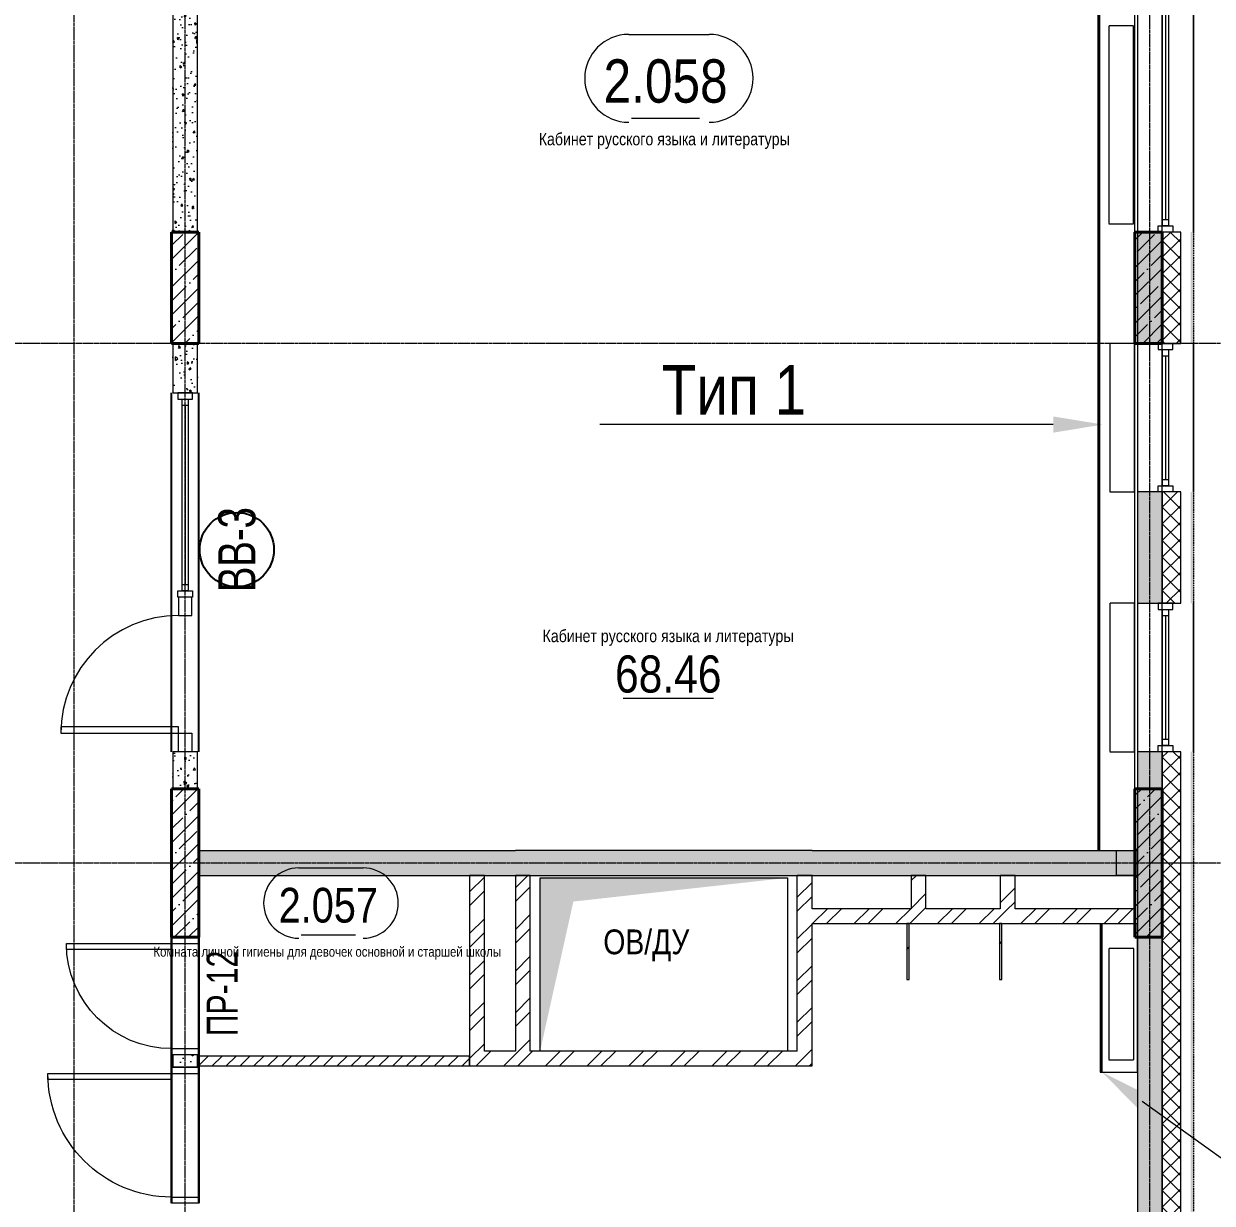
# Model space of a CAD drawing. Header units: millimetres. Extents: x -65509 to 912790, y 446 to 713294.
# Drawn here: x 247690 to 257300, y 174926 to 184458 of the extents above; entities that cross this region are included whole.
import ezdxf
from ezdxf import colors
from ezdxf.entities.mleader import LeaderData, LeaderLine
from ezdxf.enums import TextEntityAlignment as Align
from ezdxf.math import Vec2, Vec3

# ---------------------------------------------------------------- set-up
doc = ezdxf.new("R2010")
doc.units = ezdxf.units.MM
for name, pattern in [('CENTER2', [28.575, 19.05, -3.175, 3.175, -3.175]), ('DASHED', [19.05, 12.7, -6.35]), ('HIDDEN2', [4.7625, 3.175, -1.5875])]:
    doc.linetypes.add(name, pattern=pattern)
doc.layers.get('Defpoints').update_dxf_attribs({"color": 250})
for name, color, linetype, lineweight in [('A-AREA', 250, 'Continuous', 15), ('A-Wall_Материал_Газоблок_Контур', 250, 'Continuous', 0), ('АР_Area', 250, 'Continuous', 5), ('АР_Витраж', 250, 'Continuous', 13), ('АР_Витраж марка', 250, 'Continuous', 9), ('АР_Двери', 5, 'Continuous', 9), ('АР_Двери_витраж', 250, 'Continuous', 9), ('АР_Колонны', 250, 'Continuous', 30), ('АР_Окна', 250, 'Continuous', 5), ('АР_площадь пом', 250, 'Continuous', 5), ('АР_Стены ГКЛ', 250, 'Continuous', 15), ('АР_Стены ЖБ', 250, 'Continuous', 35), ('АР_Стены кирпич', 250, 'Continuous', 20), ('АР_Стены ПЕНОблок', 250, 'Continuous', 20), ('АР_Утеплитель', 250, 'Continuous', 0), ('АР_Штриховка', 250, 'Continuous', 0), ('Зашивка радиаторов тип 9 (до потолка_ облиц плитка)', 250, 'Continuous', 25), ('КМ_Фахверки', 250, 'Continuous', 25), ('ОВ_Отопление', 250, 'Continuous', 5), ('ОВ_Шахты', 250, 'Continuous', 5), ('Размеры зашивки ГКЛ', 250, 'Continuous', 0), ('РД_Оси_100', 250, 'Continuous', 0), ('РД_проем_инж перемыч_фахверк', 250, 'Continuous', 18)]:
    doc.layers.add(name, color=color, linetype=linetype, lineweight=lineweight)
for name, color, linetype, lineweight, plot in [('АР_Делит', 250, 'Continuous', 0, False), ('РД_Проем', 250, 'Continuous', 0, False), ('РД_проем_инж перемыч_подсчет', 250, 'Continuous', 30, False)]:
    doc.layers.add(name, color=color, linetype=linetype, lineweight=lineweight, plot=plot)
doc.layers.add('АР_Отопительные приборы', color=1, linetype='HIDDEN2', lineweight=0, true_color=0xff0000)
doc.layers.add('Зашивка радиаторов тип 1 (фанера и МДФ)', color=7, linetype='Continuous', lineweight=0, true_color=0x000085)
doc.layers.add('РД_Витраж_вн', color=250, linetype='Continuous')
doc.layers.add('РД_Перемычка инж проемов', color=250, linetype='Continuous')
doc.styles.add('Arial0', font='arial.ttf')
doc.styles.add('Arial_09', font='ARIALN.TTF', dxfattribs={"width": 0.9})
doc.styles.add('style1', font='ARIALN.TTF')
doc.styles.add('ккк', font='isocpeur.ttf', dxfattribs={"width": 0.85, "oblique": 15})
pattern_1 = [(45, (142195.16, 127275.07), (-168.3798, 168.3798), []), (45, (142307.4, 127275.07), (-168.3798, 168.3798), [])]
pattern_2 = [(45, (142195.16, 127275.07), (-112.2532, 112.2532), []), (45, (142307.41, 127275.07), (-112.2532, 112.2532), [198.4375, -39.6875, 0, -39.6875])]

# ---------------------------------------------------------------- blocks, each defined once
blk = doc.blocks.new('СОШ_2200_АР_ОСИ_М100_28.05.24')
at = {"layer": 'АР_Делит', "color": 5, "linetype": 'DASHED'}
blk.add_lwpolyline([(114955, 135155), (114955, -355), (93595.036, -355), (93595.036, 13855), (94145, 13855), (94145, 68320), (66055, 68320), (66055, 13857.73), (83455, 13857.73), (83455, -355), (45245, -355), (45245, 13145), (44695, 13145), (44695, 26755), (45245, 26755), (45245, 68320), (20455, 68320), (20455, 26755), (27955, 26755), (27955, 13145), (-355, 13145), (-355, 100855), (37145, 100855), (37145, 129155)], dxfattribs=at)
at = {"layer": 'РД_Оси_100', "linetype": 'CENTER2'}
for p, q in [((114600, -6155), (114600, 139938.679)), ((119910, 54600), (94200, 54600)), ((119910, 50400), (94200, 50400))]:
    blk.add_line(p, q, dxfattribs=at)
for points in [[(105900, 139938.679), (105900, -6155)], [(106800, -6155), (106800, 139938.679)]]:
    blk.add_lwpolyline(points, dxfattribs=at)
blk = doc.blocks.new('otv')
at = {"linetype": 'Continuous'}
blk.add_lwpolyline([(0, -1), (0, 0), (1, 0), (1, -1)], close=True, dxfattribs=at)
blk.add_solid([(0, -1), (0, 0), (0.1346, -0.1366), (1, 0)], dxfattribs=at)
blk = doc.blocks.new('otv_в_стене')
at = {"linetype": 'Continuous'}
blk.add_lwpolyline([(0, -1), (0, 0), (1, 0), (1, -1)], close=True, dxfattribs=at)
blk.add_solid([(0, -1), (0, 0), (0.5, -0.5), (1, 0)], dxfattribs=at)
blk = doc.blocks.new('MOK-МаркаПом_овал_ареал')
for p, q in [((-2.986, 3.764), (3.522, 3.764)), ((-2.75, -3), (2.75, -3))]:
    blk.add_line(p, q)
for centre, radius, start, end in [((-2.986, 0.215), 3.55, 90, 270), ((3.522, 0.215), 3.55, 270, 90), ((-7.411, 0), 7.161, 0, 0.00095)]:
    blk.add_arc(centre, radius, start, end)
at = {"color": 0, "style": 'style1'}
blk.add_attdef('АР-ПОМЕЩЕНИЕ:НОМЕР', text='', height=3, dxfattribs=at).set_placement((0.261, 0), align=Align.MIDDLE)
blk = doc.blocks.new('MOK-МаркаПомещения1')
at = {"layer": 'A-AREA', "color": 0}
blk.add_line((-3.651, -1.944), (3.649, -1.944), dxfattribs=at)
at = {"layer": 'A-AREA', "color": 0, "style": 'style1'}
blk.add_attdef('АР-ПОМЕЩЕНИЕ:ПЛОЩАДЬ', text='', height=3, dxfattribs=at).set_placement((0, 0), align=Align.MIDDLE)
at = {"layer": 'Defpoints', "style": 'style1', "flags": 8}
blk.add_attdef('АР-ПОМЕЩЕНИЕ:НАИМЕНОВАНИЕ', text='', height=1, dxfattribs=at).set_placement((0, 2.956), align=Align.MIDDLE)
blk = doc.blocks.new('MOK-МаркаПеремычки')
at = {"color": 0, "style": 'ккк', "oblique": 15, "width": 0.85}
blk.add_attdef('АР-ПРОЕМ:ПЕРЕМЫЧКА', text='', height=2.5, dxfattribs=at).set_placement((0, 0), align=Align.MIDDLE)
blk = doc.blocks.new('МаркаВитража1')
at = {"layer": 'Defpoints'}
blk.add_circle((0, 0), 3, dxfattribs=at)
at = {"color": 0, "linetype": 'ByBlock', "lineweight": -2, "style": 'Arial_09', "width": 0.9}
blk.add_attdef('АР-ОКНО:НАИМЕНОВАНИЕ', text='', height=3, dxfattribs=at).set_placement((0, 0), align=Align.MIDDLE)

msp = doc.modelspace()

# ---------------------------------------------------------------- hatches: boundary and pattern name
at = {"layer": 'АР_Штриховка', "linetype": 'Continuous', "lineweight": 0}
h = msp.add_hatch(dxfattribs=at)
h.set_pattern_fill('AR-CONC', color=256, angle=-360, style=0)
h.set_pattern_definition([(50, (142195.16, 127275.07), (182.18467, -15.93909), [19.05, -209.55]), (355, (142195.16, 127275.07), (-35.24342, 191.05685), [15.24, -167.64058]), (100.45144, (142210.34, 127273.74), (146.94125, 175.11775), [16.19, -178.09024]), (46.1842, (142195.16, 127325.87), (271.07904, -42.04233), [28.575, -314.325]), (96.63556, (142217.75, 127322.37), (237.40413, 247.42612), [24.285, -267.1356]), (351.18415, (142195.16, 127325.87), (237.40413, 247.4261), [22.85997, -251.45973]), (21, (142220.56, 127313.17), (151.61439, -102.2652), [19.05, -209.55]), (326, (142220.56, 127313.17), (61.80203, 184.18797), [15.24, -167.64]), (71.45144, (142233.2, 127304.65), (213.41642, 81.92277), [16.19, -178.08994]), (37.5, (142195.16, 127275.07), (3.088603, 84.55504), [0, -165.608, 0, -170.18, 0, -168.275]), (7.5, (142195.16, 127275.07), (66.81966, 100.180575), [0, -97.028, 0, -161.798, 0, -64.135]), (327.5, (142138.515, 127275.07), (135.590595, -5.728744), [0, -63.5, 0, -198.12, 0, -262.89]), (317.5, (142113.12, 127275.07), (148.12918, 25.42649), [0, -82.55, 0, -131.572, 0, -186.69])])
h.paths.add_polyline_path([(256895.157, 223475.073), (256695.157, 223475.073), (256695.157, 222575.075), (256895.157, 222575.075)], flags=0)
h.paths.add_polyline_path([(256895.157, 219275.075), (256695.157, 219275.075), (256695.157, 217375.073), (256895.157, 217375.073)], flags=0)
h.paths.add_polyline_path([(256895.157, 214075.073), (256695.157, 214075.073), (256695.157, 212575.078), (256895.157, 212575.078)], flags=0)
h.paths.add_polyline_path([(256895.157, 210175.078), (256695.157, 210175.078), (256695.157, 208925.073), (256895.157, 208925.073)], flags=0)
h.paths.add_polyline_path([(256895.157, 206825.073), (256695.157, 206825.073), (256695.157, 205925.073), (256895.157, 205925.073)], flags=0)
h.paths.add_polyline_path([(256895.157, 203825.073), (256695.157, 203825.073), (256695.157, 202925.073), (256895.157, 202925.073)], flags=0)
h.paths.add_polyline_path([(256895.157, 200825.073), (256695.157, 200825.073), (256695.157, 199925.073), (256895.157, 199925.073)], flags=0)
h.paths.add_polyline_path([(256895.157, 197825.073), (256695.157, 197825.073), (256695.157, 195375.073), (256895.157, 195375.073)], flags=0)
h.paths.add_polyline_path([(256895.157, 192075.073), (256695.157, 192075.073), (256695.157, 191175.073), (256895.157, 191175.073)], flags=0)
h.paths.add_polyline_path([(256895.157, 189975.073), (256695.157, 189975.073), (256695.157, 189075.073), (256895.157, 189075.073)], flags=0)
h.paths.add_polyline_path([(256895.157, 187875.073), (256695.157, 187875.073), (256695.157, 186075.073), (256895.157, 186075.073)], flags=0)
h.paths.add_polyline_path([(256895.157, 182775.073), (256695.157, 182775.073), (256695.157, 181875.073), (256895.157, 181875.073)], flags=0)
h.paths.add_polyline_path([(256895.157, 180675.073), (256695.157, 180675.073), (256695.157, 179775.073), (256895.157, 179775.073)], flags=0)
h.paths.add_polyline_path([(256895.157, 178575.073), (256695.157, 178575.073), (256695.157, 168775.073), (256895.157, 168775.073)], flags=0)
h = msp.add_hatch(dxfattribs=at)
h.set_pattern_fill('ANSI37', color=256, scale=30, angle=-360, style=0)
h.set_pattern_definition([(45, (142195.16, 127275.07), (-67.35192, 67.35192), []), (135, (142195.16, 127275.07), (-67.35192, -67.35192), [])])
h.paths.add_polyline_path([(257045.157, 223475.073), (256895.157, 223475.073), (256895.157, 222575.075), (257045.157, 222575.075)], flags=0)
h.paths.add_polyline_path([(257045.157, 219275.075), (256895.157, 219275.075), (256895.157, 217375.073), (257045.157, 217375.073)], flags=0)
h.paths.add_polyline_path([(257045.157, 214075.073), (256895.157, 214075.073), (256895.157, 212575.078), (257045.157, 212575.078)], flags=0)
h.paths.add_polyline_path([(257045.157, 210175.078), (256895.157, 210175.078), (256895.157, 208925.073), (257045.157, 208925.073)], flags=0)
h.paths.add_polyline_path([(257045.157, 206825.073), (256895.157, 206825.073), (256895.157, 205925.073), (257045.157, 205925.073)], flags=0)
h.paths.add_polyline_path([(257045.157, 203825.073), (256895.157, 203825.073), (256895.157, 202925.073), (257045.157, 202925.073)], flags=0)
h.paths.add_polyline_path([(257045.157, 200825.073), (256895.157, 200825.073), (256895.157, 199925.073), (257045.157, 199925.073)], flags=0)
h.paths.add_polyline_path([(257045.157, 197825.073), (256895.157, 197825.073), (256895.157, 195375.073), (257045.157, 195375.073)], flags=0)
h.paths.add_polyline_path([(257045.157, 192075.073), (256895.157, 192075.073), (256895.157, 191175.073), (257045.157, 191175.073)], flags=0)
h.paths.add_polyline_path([(257045.157, 189975.073), (256895.157, 189975.073), (256895.157, 189075.073), (257045.157, 189075.073)], flags=0)
h.paths.add_polyline_path([(257045.157, 187875.073), (256895.157, 187875.073), (256895.157, 186075.073), (257045.157, 186075.073)], flags=0)
h.paths.add_polyline_path([(257045.157, 182775.073), (256895.157, 182775.073), (256895.157, 181875.073), (257045.157, 181875.073)], flags=0)
h.paths.add_polyline_path([(257045.157, 180675.073), (256895.157, 180675.073), (256895.157, 179775.073), (257045.157, 179775.073)], flags=0)
h.paths.add_polyline_path([(257045.157, 178575.073), (256895.157, 178575.073), (256895.157, 168775.073), (257045.157, 168775.073)], flags=0)
h = msp.add_hatch(dxfattribs=at)
h.set_pattern_fill('_U', color=256, angle=-360, style=0, pattern_type=0)
h.set_pattern_definition([(360, (142195.1574, 127275.0729), (2e-16, 1), [])])
h.paths.add_polyline_path([(257150.157, 223475.073), (257125.157, 223475.073), (257125.157, 222575.075), (257150.157, 222575.075)], flags=0)
h.paths.add_polyline_path([(257150.157, 219275.075), (257125.157, 219275.075), (257125.157, 217375.073), (257150.157, 217375.073)], flags=0)
h.paths.add_polyline_path([(257150.157, 214075.073), (257125.157, 214075.073), (257125.157, 212575.078), (257150.157, 212575.078)], flags=0)
h.paths.add_polyline_path([(257150.157, 210175.078), (257125.157, 210175.078), (257125.157, 208925.073), (257150.157, 208925.073)], flags=0)
h.paths.add_polyline_path([(257150.157, 206825.073), (257125.157, 206825.073), (257125.157, 205925.073), (257150.157, 205925.073)], flags=0)
h.paths.add_polyline_path([(257150.157, 203825.073), (257125.157, 203825.073), (257125.157, 202925.073), (257150.157, 202925.073)], flags=0)
h.paths.add_polyline_path([(257150.157, 200825.073), (257125.157, 200825.073), (257125.157, 199925.073), (257150.157, 199925.073)], flags=0)
h.paths.add_polyline_path([(257150.157, 197825.073), (257125.157, 197825.073), (257125.157, 195375.073), (257150.157, 195375.073)], flags=0)
h.paths.add_polyline_path([(257150.157, 192075.073), (257125.157, 192075.073), (257125.157, 191175.073), (257150.157, 191175.073)], flags=0)
h.paths.add_polyline_path([(257150.157, 189975.073), (257125.157, 189975.073), (257125.157, 189075.073), (257150.157, 189075.073)], flags=0)
h.paths.add_polyline_path([(257150.157, 187875.073), (257125.157, 187875.073), (257125.157, 186075.073), (257150.157, 186075.073)], flags=0)
h.paths.add_polyline_path([(257150.157, 182775.073), (257125.157, 182775.073), (257125.157, 181875.073), (257150.157, 181875.073)], flags=0)
h.paths.add_polyline_path([(257150.157, 180675.073), (257125.157, 180675.073), (257125.157, 179775.073), (257150.157, 179775.073)], flags=0)
h.paths.add_polyline_path([(257150.157, 178575.073), (257125.157, 178575.073), (257125.157, 168775.073), (257150.157, 168775.073)], flags=0)
h = msp.add_hatch(dxfattribs=at)
h.set_pattern_fill('AR-CONC', color=256, angle=-315, style=0)
h.set_pattern_definition([(95, (142195.16, 127275.07), (140.09465, 117.55338), [19.05, -209.55]), (40, (142195.16, 127275.07), (-160.01845, 110.17673), [15.24, -167.64058]), (145.45144, (142206.83, 127284.87), (-19.9238, 227.7301), [16.19, -178.09024]), (91.1842, (142159.24, 127311), (221.41024, 161.9534), [28.575, -314.325]), (141.63556, (142177.7, 127324.5), (-7.0866, 342.82676), [24.285, -267.1356]), (36.18415, (142159.24, 127311), (-7.0866, 342.82676), [22.85997, -251.45973]), (66, (142186.18, 127319.97), (179.51998, 34.89515), [19.05, -209.55]), (11, (142186.18, 127319.97), (-86.53993, 173.9412), [15.24, -167.64]), (116.45145, (142201.14, 127322.88), (92.98005, 208.83634), [16.19, -178.08994]), (82.5, (142195.16, 127275.07), (-57.60547, 61.973414), [0, -165.608, 0, -170.18, 0, -168.275]), (52.5, (142195.16, 127275.07), (-23.58973, 118.087), [0, -97.028, 0, -161.798, 0, -64.135]), (12.5, (142155.105, 127235.02), (99.927863, 91.826196), [0, -63.5, 0, -198.12, 0, -262.89]), (2.5, (142137.14, 127217.06), (86.7639, 122.72239), [0, -82.55, 0, -131.572, 0, -186.69])])
h.paths.add_polyline_path([(249095.157, 186375.073), (248895.157, 186375.073), (248895.157, 182775.071), (249095.157, 182775.071)], flags=0)
at = {"layer": 'АР_Штриховка', "linetype": 'Continuous', "lineweight": 5}
h = msp.add_hatch(dxfattribs=at)
h.set_pattern_fill('ANSI35', color=256, scale=25, style=0)
h.set_pattern_definition(pattern_2)
h.paths.add_polyline_path([(249105.16, 182775.071), (248885.16, 182775.071), (248885.16, 181875.073), (249105.16, 181875.073)], flags=0)
h = msp.add_hatch(dxfattribs=at)
h.set_pattern_fill('ANSI35', color=256, scale=25, style=0)
h.set_pattern_definition(pattern_2)
h.paths.add_polyline_path([(256895.157, 182775.073), (256675.157, 182775.073), (256675.157, 181875.073), (256895.157, 181875.073)], flags=0)
at = {"layer": 'АР_Штриховка', "linetype": 'Continuous', "lineweight": 0}
h = msp.add_hatch(dxfattribs=at)
h.set_pattern_fill('AR-CONC', color=256, angle=-315, style=0)
h.set_pattern_definition([(95, (142195.16, 127275.07), (140.09465, 117.55338), [19.05, -209.55]), (40, (142195.16, 127275.07), (-160.01845, 110.17673), [15.24, -167.64058]), (145.45144, (142206.83, 127284.87), (-19.9238, 227.7301), [16.19, -178.09024]), (91.1842, (142159.24, 127311), (221.41024, 161.9534), [28.575, -314.325]), (141.63556, (142177.7, 127324.5), (-7.0866, 342.82676), [24.285, -267.1356]), (36.18415, (142159.24, 127311), (-7.0866, 342.82676), [22.85997, -251.4597]), (66, (142186.18, 127319.97), (179.51998, 34.89515), [19.05, -209.55]), (11, (142186.18, 127319.97), (-86.53993, 173.9412), [15.24, -167.64]), (116.45145, (142201.14, 127322.88), (92.98005, 208.83634), [16.19, -178.08994]), (82.5, (142195.16, 127275.07), (-57.60547, 61.973414), [0, -165.608, 0, -170.18, 0, -168.275]), (52.5, (142195.16, 127275.07), (-23.58973, 118.087), [0, -97.028, 0, -161.798, 0, -64.135]), (12.5, (142155.105, 127235.02), (99.927863, 91.826196), [0, -63.5, 0, -198.12, 0, -262.89]), (2.5, (142137.14, 127217.06), (86.7639, 122.72239), [0, -82.55, 0, -131.572, 0, -186.69])])
h.paths.add_polyline_path([(249095.157, 181875.073), (248895.157, 181875.073), (248895.157, 181475.073), (249095.157, 181475.073)], flags=0)
h.paths.add_polyline_path([(249095.157, 178575.073), (248895.157, 178575.073), (248895.157, 178275.073), (249095.157, 178275.073)], flags=0)
at = {"layer": 'АР_Штриховка', "linetype": 'Continuous', "lineweight": 5}
h = msp.add_hatch(dxfattribs=at)
h.set_pattern_fill('ANSI35', color=256, scale=25, style=0)
h.set_pattern_definition(pattern_2)
h.paths.add_polyline_path([(249105.157, 178275.073), (248885.157, 178275.073), (248885.157, 177075.073), (249105.157, 177075.073)], flags=0)
h = msp.add_hatch(dxfattribs=at)
h.set_pattern_fill('ANSI35', color=256, scale=25, style=0)
h.set_pattern_definition(pattern_2)
h.paths.add_polyline_path([(256895.157, 178275.073), (256675.157, 178275.073), (256675.157, 177075.073), (256895.157, 177075.073)], flags=0)
at = {"layer": 'АР_Штриховка', "linetype": 'Continuous', "lineweight": 0}
h = msp.add_hatch(dxfattribs=at)
h.set_pattern_fill('AR-CONC', color=256, angle=-315, style=0)
h.set_pattern_definition([(95, (142195.16, 127275.07), (140.09465, 117.55338), [19.05, -209.55]), (40, (142195.16, 127275.07), (-160.01845, 110.17673), [15.24, -167.64058]), (145.45144, (142206.83, 127284.87), (-19.9238, 227.7301), [16.19, -178.09024]), (91.1842, (142159.24, 127311), (221.41024, 161.9534), [28.575, -314.325]), (141.63556, (142177.7, 127324.5), (-7.0866, 342.82676), [24.285, -267.1356]), (36.18415, (142159.24, 127311), (-7.0866, 342.82676), [22.85997, -251.45973]), (66, (142186.18, 127319.97), (179.51998, 34.89515), [19.05, -209.55]), (11, (142186.18, 127319.97), (-86.53993, 173.9412), [15.24, -167.64]), (116.45145, (142201.14, 127322.88), (92.98005, 208.83634), [16.19, -178.08994]), (82.5, (142195.16, 127275.07), (-57.60547, 61.973414), [0, -165.608, 0, -170.18, 0, -168.275]), (52.5, (142195.16, 127275.07), (-23.58973, 118.087), [0, -97.028, 0, -161.798, 0, -64.135]), (12.5, (142155.105, 127235.02), (99.927863, 91.826196), [0, -63.5, 0, -198.12, 0, -262.89]), (2.5, (142137.14, 127217.06), (86.7639, 122.72239), [0, -82.55, 0, -131.572, 0, -186.69])])
h.paths.add_polyline_path([(249105.157, 177775.073), (249105.157, 177575.073), (251295.157, 177575.073), (251295.157, 177775.073)], flags=0)
h.paths.add_polyline_path([(251295.157, 177775.073), (251295.157, 177575.073), (251665.157, 177575.073), (251665.157, 177775.073)], flags=0)
h.paths.add_polyline_path([(251665.157, 177775.073), (251665.157, 177575.073), (254065.157, 177575.073), (254065.157, 177775.073)], flags=0)
h.paths.add_polyline_path([(255705.592, 177775.073), (255705.592, 177575.073), (256695.157, 177575.073), (256695.157, 177775.073)], flags=0)
h.paths.add_polyline_path([(254065.157, 177775.073), (254065.157, 177575.073), (254985.523, 177575.073), (254985.523, 177775.073)], flags=0)
h.paths.add_polyline_path([(254985.523, 177775.073), (254985.523, 177575.073), (255705.592, 177575.073), (255705.592, 177775.073)], flags=0)
h = msp.add_hatch(dxfattribs=at)
h.set_pattern_fill('ANSI32', color=256, scale=25, angle=-360, style=0)
h.set_pattern_definition(pattern_1)
h.paths.add_polyline_path([(251295.157, 176035.073), (251415.157, 176155.073), (251415.157, 177575.073), (251295.157, 177575.073)], flags=0)
h = msp.add_hatch(dxfattribs=at)
h.set_pattern_fill('ANSI32', color=256, scale=25, angle=-360, style=0)
h.set_pattern_definition([(45, (142195.16, 127275.07), (-168.3798, 168.3798), []), (45, (142307.4, 127275.07), (-168.3798, 168.3798), [])])
h.paths.add_polyline_path([(251665.157, 176155.073), (251705.157, 176125.073), (251785.157, 176155.073), (251785.157, 177575.073), (251665.157, 177575.073)], flags=0)
h = msp.add_hatch(dxfattribs=at)
h.set_pattern_fill('ANSI32', color=256, scale=25, style=0)
h.set_pattern_definition(pattern_1)
h.paths.add_polyline_path([(253945.157, 176155.073), (254065.157, 176035.073), (254065.157, 177185.073), (254035.157, 177265.073), (253945.157, 177305.073)], flags=0)
h.paths.add_polyline_path([(253945.157, 177305.073), (254035.157, 177265.073), (254065.157, 177305.073), (254065.157, 177575.073), (253945.157, 177575.073)], flags=0)
h = msp.add_hatch(dxfattribs=at)
h.set_pattern_fill('ANSI32', color=256, scale=25, style=0)
h.set_pattern_definition(pattern_1)
h.paths.add_polyline_path([(254865.523, 177305.073), (254945.523, 177275.073), (254985.523, 177305.073), (254985.523, 177575.073), (254865.523, 177575.073)], flags=0)
h = msp.add_hatch(dxfattribs=at)
h.set_pattern_fill('ANSI32', color=256, scale=25, style=0)
h.set_pattern_definition(pattern_1)
h.paths.add_polyline_path([(255585.592, 177305.073), (255665.592, 177275.073), (255705.592, 177305.073), (255705.592, 177575.073), (255585.592, 177575.073)], flags=0)
h = msp.add_hatch(dxfattribs=at)
h.set_pattern_fill('ANSI32', color=256, scale=25, style=0)
h.set_pattern_definition([(45, (142195.16, 127275.07), (-168.3798, 168.3798), []), (45, (142307.4, 127275.07), (-168.3798, 168.3798), [])])
h.paths.add_polyline_path([(256675.157, 177185.073), (256675.157, 177305.073), (255705.592, 177305.073), (255665.592, 177275.073), (255705.592, 177185.073)], flags=0)
h.paths.add_polyline_path([(255705.592, 177185.073), (255665.592, 177275.073), (255585.592, 177305.073), (254985.523, 177305.073), (254945.523, 177275.073), (254985.523, 177185.073)], flags=0)
h.paths.add_polyline_path([(254985.523, 177185.073), (254945.523, 177275.073), (254865.523, 177305.073), (254065.157, 177305.073), (254035.157, 177265.073), (254065.157, 177185.073)], flags=0)
h = msp.add_hatch(dxfattribs=at)
h.set_pattern_fill('_U', color=256, scale=250, angle=-315, style=0, pattern_type=0)
h.set_pattern_definition([(45, (142195.16, 127275.07), (-176.7767, 176.7767), [])])
h.paths.add_polyline_path([(254850.157, 177185.073), (254830.157, 177185.073), (254830.157, 176735.073), (254850.157, 176735.073)], flags=0)
h = msp.add_hatch(dxfattribs=at)
h.set_pattern_fill('_U', color=256, scale=250, angle=45, style=0, pattern_type=0)
h.set_pattern_definition([(45, (142195.16, 127275.07), (-176.7767, 176.7767), [])])
h.paths.add_polyline_path([(255580.157, 176735.073), (255600.157, 176735.073), (255600.157, 177185.073), (255580.157, 177185.073)], flags=0)
h = msp.add_hatch(dxfattribs=at)
h.set_pattern_fill('AR-CONC', color=256, angle=-315, style=0)
h.set_pattern_definition([(95, (142195.16, 127275.07), (140.09465, 117.55338), [19.05, -209.55]), (40, (142195.16, 127275.07), (-160.01845, 110.17673), [15.24, -167.64058]), (145.45144, (142206.83, 127284.87), (-19.9238, 227.7301), [16.19, -178.09024]), (91.1842, (142159.24, 127311), (221.41024, 161.9534), [28.575, -314.325]), (141.63556, (142177.7, 127324.5), (-7.0866, 342.82676), [24.285, -267.1356]), (36.18415, (142159.24, 127311), (-7.0866, 342.82676), [22.85997, -251.4597]), (66, (142186.18, 127319.97), (179.51998, 34.89515), [19.05, -209.55]), (11, (142186.18, 127319.97), (-86.53993, 173.9412), [15.24, -167.64]), (116.45145, (142201.14, 127322.88), (92.98005, 208.83634), [16.19, -178.08994]), (82.5, (142195.16, 127275.07), (-57.60547, 61.973414), [0, -165.608, 0, -170.18, 0, -168.275]), (52.5, (142195.16, 127275.07), (-23.58973, 118.087), [0, -97.028, 0, -161.798, 0, -64.135]), (12.5, (142155.105, 127235.02), (99.927863, 91.826196), [0, -63.5, 0, -198.12, 0, -262.89]), (2.5, (142137.14, 127217.06), (86.7639, 122.72239), [0, -82.55, 0, -131.572, 0, -186.69])])
h.paths.add_polyline_path([(249095.157, 177075.073), (248895.157, 177075.073), (248895.157, 177075.072), (249095.157, 177075.072)], flags=0)
h.paths.add_polyline_path([(249095.157, 176125.072), (248895.157, 176125.072), (248895.157, 176025.073), (249095.157, 176025.073)], flags=0)
h = msp.add_hatch(dxfattribs=at)
h.set_pattern_fill('ANSI32', color=256, scale=25, style=0)
h.set_pattern_definition([(45, (142195.16, 127275.07), (-168.3798, 168.3798), []), (45, (142307.4, 127275.07), (-168.3798, 168.3798), [])])
h.paths.add_polyline_path([(251415.157, 176155.073), (251295.157, 176035.073), (251665.157, 176035.073), (251705.157, 176125.073), (251665.157, 176155.073)], flags=0)
h.paths.add_polyline_path([(251785.157, 176155.073), (251705.157, 176125.073), (251665.157, 176035.073), (254065.157, 176035.073), (253945.157, 176155.073)], flags=0)
at = {"layer": 'АР_Штриховка', "linetype": 'Continuous', "lineweight": 0, "ltscale": 0.5}
h = msp.add_hatch(dxfattribs=at)
h.set_pattern_fill('ANSI31', color=256, scale=25, style=0)
h.set_pattern_definition([(45, (142195.16, 127275.07), (-56.1266, 56.1266), [])])
h.paths.add_polyline_path([(251295.157, 176035.073), (251295.157, 176115.073), (249095.157, 176115.073), (249095.157, 176035.073)], flags=0)

# ---------------------------------------------------------------- linework, layer by layer
at = {"layer": 'A-Wall_Материал_Газоблок_Контур', "linetype": 'Continuous', "lineweight": 0}
for p, q in [((256695.157, 186075.073), (256695.157, 182775.073)), ((257150.157, 182775.073), (257150.157, 186075.073)), ((256695.157, 181875.073), (256695.157, 180675.073)), ((257150.157, 180675.073), (257150.157, 181875.073)), ((256695.157, 179775.073), (256695.157, 178575.073)), ((257150.157, 178575.073), (257150.157, 179775.073))]:
    msp.add_line(p, q, dxfattribs=at)
at = {"layer": 'АР_Витраж', "linetype": 'Continuous', "lineweight": 5}
for p, q in [((248885.157, 181475.073), (248885.157, 179825.073)), ((249105.157, 181475.073), (249105.157, 179825.073))]:
    msp.add_line(p, q, dxfattribs=at)
at = {"layer": 'АР_Витраж', "linetype": 'Continuous', "lineweight": 13}
for p, q in [((248970.157, 181375.073), (249020.157, 181375.073)), ((248995.157, 181375.073), (248995.157, 179925.073)), ((248970.157, 179925.073), (249020.157, 179925.073))]:
    msp.add_line(p, q, dxfattribs=at)
for points in [[(249055.157, 181425.073), (249055.157, 181475.073), (248935.157, 181475.073), (248935.157, 181425.073)], [(248970.157, 181425.073), (249020.157, 181425.073), (249020.157, 179875.073), (248970.157, 179875.073)], [(249055.157, 179875.073), (249055.157, 179825.073), (248935.157, 179825.073), (248935.157, 179875.073)]]:
    msp.add_lwpolyline(points, close=True, dxfattribs=at)
at = {"layer": 'АР_Двери', "linetype": 'Continuous', "lineweight": 9}
for points in [[(248885.157, 177025.072), (248885.157, 176975.072), (248035.157, 176975.072), (248035.157, 177025.072)], [(249105.157, 177025.072), (249105.157, 177075.072), (248885.157, 177075.072), (248885.157, 177025.072)], [(249105.157, 176175.072), (249105.157, 176125.072), (248885.157, 176125.072), (248885.157, 176175.072)], [(248885.157, 175975.073), (248885.157, 175925.073), (247885.157, 175925.073), (247885.157, 175975.073)], [(249105.157, 175975.073), (249105.157, 176025.073), (248885.157, 176025.073), (248885.157, 175975.073)], [(249105.157, 174975.073), (249105.157, 174925.073), (248885.157, 174925.073), (248885.157, 174975.073)]]:
    msp.add_lwpolyline(points, close=True, dxfattribs=at)
at = {"layer": 'АР_Двери', "linetype": 'Continuous', "lineweight": 9, "extrusion": (0, 0, -1)}
for centre, radius in [((-248885.157, 177025.072), 850), ((-248885.157, 175975.073), 1000)]:
    msp.add_arc(centre, radius, 270, 0, dxfattribs=at)
at = {"layer": 'АР_Двери_витраж', "linetype": 'Continuous', "lineweight": 9}
for points in [[(249050.157, 179675.073), (249050.157, 179825.073), (248940.157, 179825.073), (248940.157, 179675.073)], [(248940.157, 178725.073), (248940.157, 178775.073), (247990.157, 178775.073), (247990.157, 178725.073)], [(249050.157, 178725.073), (249050.157, 178575.073), (248940.157, 178575.073), (248940.157, 178725.073)]]:
    msp.add_lwpolyline(points, close=True, dxfattribs=at)
msp.add_arc((248940.157, 178725.073), 950, 90, 180, dxfattribs=at)
at = {"layer": 'АР_Колонны', "linetype": 'HIDDEN2', "lineweight": 25}
for p, q in [((248885.16, 182775.071), (249105.16, 182775.071)), ((248885.16, 181875.073), (248885.16, 182775.071)), ((249105.16, 182775.071), (249105.16, 181875.073)), ((256675.157, 182775.073), (256895.157, 182775.073)), ((256675.157, 181875.073), (256675.157, 182775.073)), ((256895.157, 182775.073), (256895.157, 181875.073)), ((249105.16, 181875.073), (248885.16, 181875.073)), ((256895.157, 181875.073), (256675.157, 181875.073)), ((248885.157, 178275.073), (249105.157, 178275.073)), ((248885.157, 177075.073), (248885.157, 178275.073)), ((249105.157, 178275.073), (249105.157, 177075.073)), ((256675.157, 178275.073), (256895.157, 178275.073)), ((256675.157, 177075.073), (256675.157, 178275.073)), ((256895.157, 178275.073), (256895.157, 177075.073)), ((249105.157, 177075.073), (248885.157, 177075.073)), ((256895.157, 177075.073), (256675.157, 177075.073))]:
    msp.add_line(p, q, dxfattribs=at)
at = {"layer": 'АР_Колонны', "linetype": 'Continuous', "lineweight": 35}
for p, q in [((248885.16, 181875.073), (248885.16, 182775.071)), ((248885.16, 182775.071), (249105.16, 182775.071)), ((249105.16, 181875.073), (249105.16, 182775.071)), ((256675.157, 181875.073), (256675.157, 182775.073)), ((256675.157, 182775.073), (256895.157, 182775.073)), ((256895.157, 181875.073), (256895.157, 182775.073)), ((248885.16, 181875.073), (249105.16, 181875.073)), ((256675.157, 181875.073), (256895.157, 181875.073)), ((248885.157, 177075.073), (248885.157, 178275.073)), ((248885.157, 178275.073), (249105.157, 178275.073)), ((249105.157, 177075.073), (249105.157, 178275.073)), ((256675.157, 177075.073), (256675.157, 178275.073)), ((256675.157, 178275.073), (256895.157, 178275.073)), ((256895.157, 177075.073), (256895.157, 178275.073)), ((248885.157, 177075.073), (249105.157, 177075.073)), ((256675.157, 177075.073), (256895.157, 177075.073))]:
    msp.add_line(p, q, dxfattribs=at)
at = {"layer": 'АР_Окна', "linetype": 'Continuous', "lineweight": 5}
for p, q in [((256695.157, 186075.073), (256695.157, 182775.073)), ((257150.157, 186075.073), (257150.157, 182775.073)), ((256922.657, 185975.073), (256922.657, 182875.073)), ((256897.657, 182875.073), (256947.657, 182875.073)), ((256695.157, 181875.073), (256695.157, 180675.073)), ((257150.157, 181875.073), (257150.157, 180675.073)), ((256897.657, 181775.073), (256947.657, 181775.073)), ((256922.657, 181775.073), (256922.657, 180775.073)), ((256897.657, 180775.073), (256947.657, 180775.073)), ((256695.157, 179775.073), (256695.157, 178575.073)), ((257150.157, 179775.073), (257150.157, 178575.073)), ((256897.657, 179675.073), (256947.657, 179675.073)), ((256922.657, 179675.073), (256922.657, 178675.073)), ((256897.657, 178675.073), (256947.657, 178675.073))]:
    msp.add_line(p, q, dxfattribs=at)
for points in [[(256897.657, 186025.073), (256947.657, 186025.073), (256947.657, 182825.073), (256897.657, 182825.073)], [(256982.657, 182825.073), (256982.657, 182775.073), (256862.657, 182775.073), (256862.657, 182825.073)], [(256982.657, 181825.073), (256982.657, 181875.073), (256862.657, 181875.073), (256862.657, 181825.073)], [(256897.657, 181825.073), (256947.657, 181825.073), (256947.657, 180725.073), (256897.657, 180725.073)], [(256982.657, 180725.073), (256982.657, 180675.073), (256862.657, 180675.073), (256862.657, 180725.073)], [(256982.657, 179725.073), (256982.657, 179775.073), (256862.657, 179775.073), (256862.657, 179725.073)], [(256897.657, 179725.073), (256947.657, 179725.073), (256947.657, 178625.073), (256897.657, 178625.073)], [(256982.657, 178625.073), (256982.657, 178575.073), (256862.657, 178575.073), (256862.657, 178625.073)]]:
    msp.add_lwpolyline(points, close=True, dxfattribs=at)
at = {"layer": 'АР_Отопительные приборы'}
for points in [[(256664.783, 184441.655), (256464.783, 184441.655), (256464.783, 182841.655), (256664.783, 182841.655)], [(256672.866, 181875.073), (256472.866, 181875.073), (256472.866, 180675.073), (256672.866, 180675.073)], [(256672.866, 179775.073), (256472.866, 179775.073), (256472.866, 178575.073), (256672.866, 178575.073)], [(256665.157, 176985.073), (256465.157, 176985.073), (256465.157, 176085.073), (256665.157, 176085.073)]]:
    msp.add_lwpolyline(points, close=True, dxfattribs=at)
at = {"layer": 'АР_Стены ГКЛ', "linetype": 'Continuous', "lineweight": 15}
for p, q in [((254850.157, 177185.073), (254830.157, 177185.073)), ((254830.157, 177185.073), (254830.157, 176735.073)), ((254850.157, 176735.073), (254850.157, 177185.073)), ((255600.157, 177185.073), (255580.157, 177185.073)), ((255580.157, 177185.073), (255580.157, 176735.073)), ((255600.157, 176735.073), (255600.157, 177185.073)), ((254830.157, 176735.073), (254850.157, 176735.073)), ((255580.157, 176735.073), (255600.157, 176735.073))]:
    msp.add_line(p, q, dxfattribs=at)
at = {"layer": 'АР_Стены ЖБ', "linetype": 'Continuous', "lineweight": 40}
for p, q in [((249105.16, 182775.071), (248885.16, 182775.071)), ((248885.16, 182775.071), (248885.16, 181875.073)), ((249105.16, 181875.073), (249105.16, 182775.071)), ((256895.157, 182775.073), (256675.157, 182775.073)), ((256675.157, 182775.073), (256675.157, 181875.073)), ((256895.157, 181875.073), (256895.157, 182775.073)), ((248885.16, 181875.073), (249105.16, 181875.073)), ((256675.157, 181875.073), (256895.157, 181875.073)), ((249105.157, 178275.073), (248885.157, 178275.073)), ((248885.157, 178275.073), (248885.157, 177075.073)), ((249105.157, 177075.073), (249105.157, 178275.073)), ((256895.157, 178275.073), (256675.157, 178275.073)), ((256675.157, 178275.073), (256675.157, 177075.073)), ((256895.157, 177075.073), (256895.157, 178275.073)), ((248885.157, 177075.073), (249105.157, 177075.073)), ((256675.157, 177075.073), (256895.157, 177075.073))]:
    msp.add_line(p, q, dxfattribs=at)
at = {"layer": 'АР_Стены кирпич', "linetype": 'Continuous', "lineweight": 20}
for p, q in [((251415.157, 177575.073), (251295.157, 177575.073)), ((251295.157, 177575.073), (251295.157, 176035.073)), ((251415.157, 176155.073), (251415.157, 177575.073)), ((251785.157, 177575.073), (251665.157, 177575.073)), ((251665.157, 177575.073), (251665.157, 176155.073)), ((251785.157, 176155.073), (251785.157, 177575.073)), ((254065.157, 177575.073), (253945.157, 177575.073)), ((253945.157, 176155.073), (253945.157, 177575.073)), ((254065.157, 177305.073), (254065.157, 177575.073)), ((254985.523, 177575.073), (254865.523, 177575.073)), ((254865.523, 177575.073), (254865.523, 177305.073)), ((254985.523, 177305.073), (254985.523, 177575.073)), ((255705.592, 177575.073), (255585.592, 177575.073)), ((255585.592, 177575.073), (255585.592, 177305.073)), ((255705.592, 177305.073), (255705.592, 177575.073)), ((254865.523, 177305.073), (254065.157, 177305.073)), ((255585.592, 177305.073), (254985.523, 177305.073)), ((256675.157, 177305.073), (255705.592, 177305.073)), ((256675.157, 177185.073), (256675.157, 177305.073)), ((254065.157, 177185.073), (256675.157, 177185.073)), ((254065.157, 176035.073), (254065.157, 177185.073)), ((251665.157, 176155.073), (251415.157, 176155.073)), ((253945.157, 176155.073), (251785.157, 176155.073)), ((251295.157, 176035.073), (254065.157, 176035.073))]:
    msp.add_line(p, q, dxfattribs=at)
at = {"layer": 'АР_Стены ПЕНОблок', "linetype": 'Continuous', "lineweight": 20}
for p, q in [((248895.157, 186375.073), (248895.157, 182775.071)), ((249095.157, 182775.071), (249095.157, 186375.073)), ((248895.157, 182775.071), (249095.157, 182775.071)), ((256895.157, 182775.073), (256695.157, 182775.073)), ((256695.157, 182775.073), (256695.157, 181875.073)), ((256895.157, 181875.073), (256895.157, 182775.073)), ((249095.157, 181875.073), (248895.157, 181875.073)), ((248895.157, 181875.073), (248895.157, 181475.073)), ((249095.157, 181475.073), (249095.157, 181875.073)), ((256695.157, 181875.073), (256895.157, 181875.073)), ((248895.157, 181475.073), (249095.157, 181475.073)), ((256895.157, 180675.073), (256695.157, 180675.073)), ((256695.157, 180675.073), (256695.157, 179775.073)), ((256895.157, 179775.073), (256895.157, 180675.073)), ((256695.157, 179775.073), (256895.157, 179775.073)), ((249095.157, 178575.073), (248895.157, 178575.073)), ((248895.157, 178575.073), (248895.157, 178275.073)), ((249095.157, 178275.073), (249095.157, 178575.073)), ((256895.157, 178575.073), (256695.157, 178575.073)), ((256695.157, 178575.073), (256695.157, 168775.073)), ((256895.157, 168775.073), (256895.157, 178575.073)), ((248895.157, 178275.073), (249095.157, 178275.073)), ((249105.157, 177775.073), (251665.157, 177775.073)), ((249105.157, 177775.073), (249105.157, 177575.073)), ((254065.157, 177775.073), (251665.157, 177775.073)), ((254065.157, 177775.073), (256695.157, 177775.073)), ((256695.157, 177575.073), (256695.157, 177775.073)), ((249105.157, 177575.073), (251665.157, 177575.073)), ((251665.157, 177575.073), (254065.157, 177575.073)), ((254065.157, 177575.073), (256695.157, 177575.073)), ((249095.157, 177075.073), (248895.157, 177075.073)), ((248895.157, 177075.073), (248895.157, 177075.072)), ((248895.157, 177075.072), (249095.157, 177075.072)), ((249095.157, 177075.072), (249095.157, 177075.073)), ((249095.157, 176125.072), (248895.157, 176125.072)), ((248895.157, 176125.072), (248895.157, 176025.073)), ((249095.157, 176025.073), (249095.157, 176125.072)), ((251295.157, 176115.073), (249095.157, 176115.073)), ((249095.157, 176115.073), (249095.157, 176035.073)), ((251295.157, 176035.073), (251295.157, 176115.073)), ((248895.157, 176025.073), (249095.157, 176025.073)), ((249095.157, 176035.073), (251295.157, 176035.073))]:
    msp.add_line(p, q, dxfattribs=at)
at = {"layer": 'АР_Утеплитель', "linetype": 'Continuous', "lineweight": 0}
for p, q in [((257045.157, 182775.073), (256895.157, 182775.073)), ((256895.157, 182775.073), (256895.157, 181875.073)), ((257045.157, 181875.073), (257045.157, 182775.073)), ((256895.157, 181875.073), (257045.157, 181875.073)), ((257045.157, 180675.073), (256895.157, 180675.073)), ((256895.157, 180675.073), (256895.157, 179775.073)), ((257045.157, 179775.073), (257045.157, 180675.073)), ((256895.157, 179775.073), (257045.157, 179775.073)), ((257045.157, 178575.073), (256895.157, 178575.073)), ((256895.157, 178575.073), (256895.157, 168775.073)), ((257045.157, 168775.073), (257045.157, 178575.073))]:
    msp.add_line(p, q, dxfattribs=at)
at = {"layer": 'Зашивка радиаторов тип 1 (фанера и МДФ)', "linetype": 'Continuous', "lineweight": 0}
for p, q in [((256375.159, 186875.073), (256375.157, 177775.073)), ((256387.659, 186875.073), (256387.657, 177775.073)), ((256387.657, 177775.073), (256387.659, 186875.073)), ((256675.157, 177775.073), (256675.159, 186875.073)), ((256375.157, 177775.073), (256387.657, 177775.073)), ((256387.657, 177775.073), (256675.157, 177775.073))]:
    msp.add_line(p, q, dxfattribs=at)
at = {"layer": 'Зашивка радиаторов тип 9 (до потолка_ облиц плитка)', "linetype": 'Continuous', "lineweight": 0}
for p, q in [((256395.157, 177185.073), (256695.157, 177185.073)), ((256395.157, 177185.073), (256395.157, 175985.073)), ((256407.657, 177185.073), (256407.657, 175985.073)), ((256407.657, 175985.073), (256407.657, 177185.073)), ((256695.157, 175985.073), (256695.157, 177185.073)), ((256395.157, 175985.073), (256695.157, 175985.073))]:
    msp.add_line(p, q, dxfattribs=at)
at = {"layer": 'КМ_Фахверки', "lineweight": 5}
msp.add_lwpolyline([(212895.157, 195850.073), (236595.157, 195849.49), (236595.157, 127175.073), (256895.157, 127175.073), (256895.126, 262175.073), (215195.161, 262175.073), (215195.161, 256175.073), (179595.157, 256175.073), (179595.157, 227875.073), (142095.157, 227875.073), (142095.157, 140675.073), (169895.157, 140675.073), (169895.157, 153775.073), (162395.157, 153775.073), (162395.157, 195850.073), (187695.157, 195850.073), (187695.157, 127175.073), (225395.157, 127175.073), (225395.157, 140875.073), (207995.156, 140875.08), (207995.156, 195850.073), (212896.745, 195850.073)], dxfattribs=at)
at = {"layer": 'РД_Витраж_вн', "linetype": 'Continuous', "lineweight": -3}
for p, q in [((248885.157, 178575.073), (248885.157, 181475.073)), ((249105.157, 178575.073), (249105.157, 181475.073))]:
    msp.add_line(p, q, dxfattribs=at)
at = {"layer": 'РД_Проем', "linetype": 'Continuous', "lineweight": 0}
for p, q in [((248885.157, 178575.073), (248885.157, 181475.073)), ((249105.157, 178575.073), (249105.157, 181475.073)), ((248885.157, 177075.072), (248885.157, 176125.072)), ((249105.157, 177075.072), (249105.157, 176125.072)), ((248885.157, 176025.073), (248885.157, 174925.073)), ((249105.157, 176025.073), (249105.157, 174925.073))]:
    msp.add_line(p, q, dxfattribs=at)
at = {"layer": 'РД_проем_инж перемыч_подсчет', "linetype": 'Continuous', "lineweight": 30}
for p, q in [((248885.157, 177075.072), (248885.157, 174925.072)), ((249105.157, 177075.072), (249105.157, 174925.072))]:
    msp.add_line(p, q, dxfattribs=at)
at = {"layer": 'РД_проем_инж перемыч_фахверк', "linetype": 'Continuous', "lineweight": 18}
for p, q in [((248885.157, 181475.073), (248885.157, 178575.073)), ((249105.157, 181475.073), (249105.157, 178575.073))]:
    msp.add_line(p, q, dxfattribs=at)

# ---------------------------------------------------------------- block references
at = {"layer": 'АР_Area', "linetype": 'Continuous', "lineweight": 5}
ref = msp.add_blockref('MOK-МаркаПом_овал_ареал', (252880.113, 183995.974), dxfattribs=dict(at, xscale=100, yscale=100, zscale=100))
ref.add_attrib('АР-ПОМЕЩЕНИЕ:НОМЕР', '2.058', dxfattribs={"layer": '0', "color": 0, "height": 350, "style": 'style1'}).set_placement((252880.113, 183995.974), align=Align.MIDDLE)
ref.add_attrib('АР-ПОМЕЩЕНИЕ:НАИМЕНОВАНИЕ', 'Кабинет русского языка и литературы', dxfattribs={"layer": 'Defpoints', "color": 2, "height": 100, "style": 'style1'}).set_placement((252870.697, 183514.581), align=Align.MIDDLE)
ref = msp.add_blockref('MOK-МаркаПом_овал_ареал', (250152.621, 177334.431), dxfattribs=dict(at, xscale=80, yscale=80, zscale=80))
ref.add_attrib('АР-ПОМЕЩЕНИЕ:НОМЕР', '2.057', dxfattribs={"layer": '0', "color": 0, "height": 280, "style": 'style1'}).set_placement((250152.621, 177334.431), align=Align.MIDDLE)
ref.add_attrib('АР-ПОМЕЩЕНИЕ:НАИМЕНОВАНИЕ', 'Комната личной гигиены для девочек основной и старшей школы', dxfattribs={"layer": 'Defpoints', "color": 2, "height": 80, "style": 'style1'}).set_placement((250145.088, 176949.317), align=Align.MIDDLE)
at = {"layer": 'АР_Витраж марка', "linetype": 'Continuous', "lineweight": 9, "xscale": 100, "yscale": 100, "zscale": 100, "rotation": 89.99999999999999}
msp.add_blockref('МаркаВитража1', (249412.811, 180208.052), dxfattribs=at).add_auto_attribs({'АР-ОКНО:НАИМЕНОВАНИЕ': 'ВВ-3'})
at = {"layer": 'АР_площадь пом', "linetype": 'Continuous', "lineweight": 5}
ref = msp.add_blockref('MOK-МаркаПомещения1', (252901.466, 179202.973), dxfattribs=dict(at, xscale=100, yscale=100, zscale=100))
ref.add_attrib('АР-ПОМЕЩЕНИЕ:НАИМЕНОВАНИЕ', 'Кабинет русского языка и литературы', dxfattribs={"layer": 'Defpoints', "height": 100, "style": 'style1'}).set_placement((252901.466, 179498.536), align=Align.MIDDLE)
ref.add_attrib('АР-ПОМЕЩЕНИЕ:ПЛОЩАДЬ', '68.46', dxfattribs={"layer": 'A-AREA', "color": 0, "height": 300, "style": 'style1'}).set_placement((252901.466, 179202.973), align=Align.MIDDLE)
at = {"layer": 'ОВ_Отопление', "xscale": 150, "yscale": 200}
msp.add_blockref('otv_в_стене', (256525.157, 177775.073), dxfattribs=at)
at = {"layer": 'ОВ_Шахты', "xscale": 2000, "yscale": 1400}
msp.add_blockref('otv', (251865.157, 177555.073), dxfattribs=at)
at = {"layer": 'РД_Оси_100'}
msp.add_blockref('СОШ_2200_АР_ОСИ_М100_28.05.24', (142195.157, 127275.073), dxfattribs=at)
at = {"layer": 'РД_Перемычка инж проемов', "linetype": 'Continuous', "lineweight": -3}
ref = msp.add_blockref('MOK-МаркаПеремычки', (249292.612, 176620.858, 200), dxfattribs=dict(at, xscale=100, yscale=100, zscale=100, rotation=89.99999999999999))
ref.add_attrib('АР-ПРОЕМ:ПЕРЕМЫЧКА', 'ПР-12', dxfattribs={"layer": '0', "color": 0, "height": 250, "rotation": 90, "style": 'Arial0', "width": 0.7}).set_placement((249292.612, 176620.858, 200), align=Align.MIDDLE)

# ---------------------------------------------------------------- texts
at = {"layer": 'ОВ_Шахты', "insert": (252724.157, 177009.073), "char_height": 200, "width": 3740.42675, "attachment_point": 5, "style": 'style1'}
msp.add_mtext('ОВ/ДУ', dxfattribs=at)

# ---------------------------------------------------------------- leaders
at = {"layer": 'Размеры зашивки ГКЛ'}
ml = msp.add_multileader_mtext('Standard', dxfattribs=at)
ml.set_content('\\pxsm1;Тип 1 ', color=(0, 0, 138), style='style1')
ml.set_leader_properties(color=256, linetype='ByLayer', lineweight=9)
ml.build(insert=Vec2(0, 0))
ml.multileader.update_dxf_attribs({"has_dogleg": 0, "text_left_attachment_type": 6, "text_right_attachment_type": 6, "text_bottom_attachment_type": 10, "dogleg_length": 25, "arrow_head_size": 400})
ctx = ml.context
ctx.base_point, ctx.char_height, ctx.arrow_head_size, ctx.landing_gap_size, ctx.plane_origin = Vec3(252799.437, 181219.085), 400, 400, 50, Vec3(246985.574, 188189.65)
ctx.left_attachment, ctx.right_attachment, ctx.top_attachment = 6, 6, 10
notes = []
notes.append((ctx, [(1, (1, 1, 0), (253994.833, 181219.085), (-1, 0), 25, [(1, [(256414.449, 181219.085)], 0, [])])]))
ctx.mtext.insert, ctx.mtext.width, ctx.mtext.defined_height, ctx.mtext.line_spacing_factor, ctx.mtext.flow_direction = Vec3(252849.437, 181699.085), 1668.44707, 600, 0.3, 5
ml = msp.add_multileader_mtext('Standard', dxfattribs=at)
ml.set_content('\\pxsm1;Тип 9  ', color=(0, 0, 138), style='style1')
ml.set_leader_properties(color=256, linetype='ByLayer', lineweight=9)
ml.build(insert=Vec2(0, 0))
ml.multileader.update_dxf_attribs({"has_dogleg": 0, "text_left_attachment_type": 6, "text_right_attachment_type": 6, "text_bottom_attachment_type": 10, "dogleg_length": 25, "arrow_head_size": 400})
ctx = ml.context
ctx.base_point, ctx.char_height, ctx.arrow_head_size, ctx.landing_gap_size, ctx.plane_origin = Vec3(257818.241, 174971.13), 400, 400, 50, Vec3(246789.911, 180887.697)
ctx.left_attachment, ctx.right_attachment, ctx.top_attachment = 6, 6, 10
notes.append((ctx, [(0, (1, 1, 0), (257793.241, 174971.13), (1, 0), 25, [(1, [(256407.657, 175985.073)], 0, [])])]))
ctx.mtext.insert, ctx.mtext.width, ctx.mtext.defined_height, ctx.mtext.line_spacing_factor, ctx.mtext.flow_direction = Vec3(257868.241, 175451.13), 1668.44707, 600, 0.3, 5
for ctx, leaders in notes:
    for number, flags, end, landing, length, lines in leaders:
        leader = LeaderData()
        leader.index, (leader.has_last_leader_line, leader.has_dogleg_vector, leader.attachment_direction) = number, flags
        leader.last_leader_point, leader.dogleg_vector, leader.dogleg_length = Vec3(end), Vec3(landing), length
        for number, points, colour, breaks in lines:
            line = LeaderLine()
            line.index, line.vertices, line.color, line.breaks = number, Vec3.list(points), colors.encode_raw_color(colour), breaks
            leader.lines.append(line)
        ctx.leaders.append(leader)

doc.saveas('drawing.dxf')
